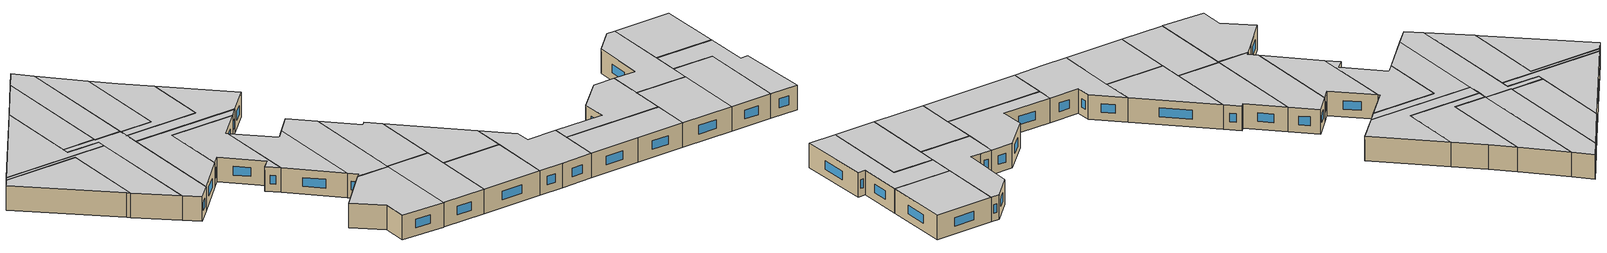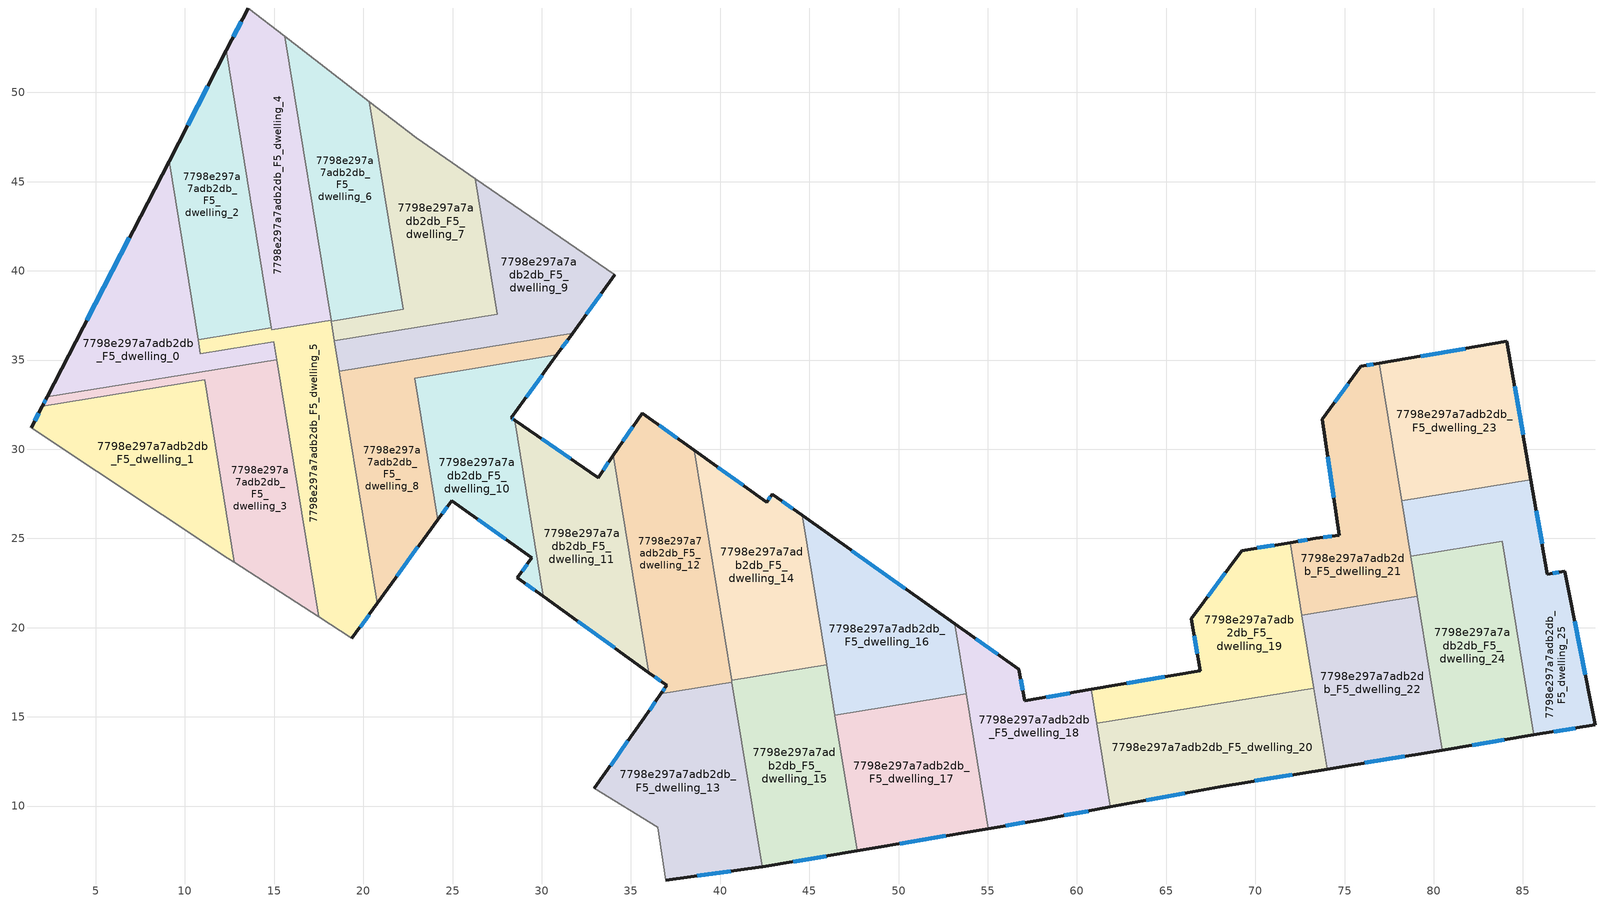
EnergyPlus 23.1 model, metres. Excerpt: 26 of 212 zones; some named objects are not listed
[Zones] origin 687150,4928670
7798e297a7adb2db_F5_dwelling_0
 floor to 7798e297a7adb2db_F4_dwelling_0 (EU_floor_Construction): 9.11,46.15 10.87,35.35 14.98,36.02 15.14,35.03 2.27,32.93 z15
 wall outside (EU_wall_Construction): 9.11,46.15 2.27,32.93 z15:18
 wall to 7798e297a7adb2db_F5_dwelling_5 (EU_wall_Construction): 15.14,35.03 14.98,36.02 10.87,35.35 10.74,36.15 z15:18
 wall to 7798e297a7adb2db_F5_dwelling_3 (EU_wall_Construction): 2.27,32.93 15.14,35.03 z15:18
 wall to 7798e297a7adb2db_F5_dwelling_2 (EU_wall_Construction): 10.74,36.15 9.11,46.15 z15:18
 window (EU_Window_Construction): 6.88,41.85 4.49,37.23 z15.98:17.02
 ceiling to 7798e297a7adb2db_F6_dwelling_0 (EU_floor_Construction): 15.14,35.03 14.98,36.02 10.87,35.35 9.11,46.15 2.27,32.93 z18
7798e297a7adb2db_F5_dwelling_1
 floor to 7798e297a7adb2db_F4_dwelling_1 (EU_floor_Construction): 11.1,33.9 12.78,23.65 12.4,23.89 1.37,31.19 2,32.41 z15
 wall outside (EU_wall_Construction): 2,32.41 1.37,31.19 z15:18
 wall adiabatic (EU_wall_Construction): 1.37,31.19 12.4,23.89 12.78,23.65 z15:18
 wall to 7798e297a7adb2db_F5_dwelling_3 (EU_wall_Construction): 12.78,23.65 11.1,33.9 2,32.41 z15:18
 window (EU_Window_Construction): 1.8,32.02 1.58,31.59 z15.98:17.02
 ceiling to 7798e297a7adb2db_F6_dwelling_1 (EU_floor_Construction): 12.78,23.65 11.1,33.9 2,32.41 1.37,31.19 12.4,23.89 z18
7798e297a7adb2db_F5_dwelling_10
 floor to 7798e297a7adb2db_F4_dwelling_10 (EU_floor_Construction): 30.84,35.29 28.29,31.75 28.47,31.63 30.08,21.76 28.63,22.8 29.43,23.91 24.94,27.12 24.16,26.04 22.87,33.99 z15
 wall outside (EU_wall_Construction): 24.16,26.04 24.94,27.12 29.43,23.91 28.63,22.8 30.08,21.76 / 28.47,31.63 28.29,31.75 30.84,35.29 z15:18
 wall to 7798e297a7adb2db_F5_dwelling_8 (EU_wall_Construction): 30.84,35.29 22.87,33.99 24.16,26.04 z15:18
 wall to 7798e297a7adb2db_F5_dwelling_11 (EU_wall_Construction): 30.08,21.76 28.47,31.63 z15:18
 window (EU_Window_Construction): 29.1,22.46 29.61,22.1 / 29.17,23.55 28.89,23.16 / 26.4,26.08 27.97,24.96 / 24.41,26.39 24.69,26.77 / 29.12,32.9 30.01,34.14 / 28.41,31.67 28.35,31.71 z15.98:17.02
 ceiling to 7798e297a7adb2db_F6_dwelling_10 (EU_floor_Construction): 30.08,21.76 28.47,31.63 28.29,31.75 30.84,35.29 22.87,33.99 24.16,26.04 24.94,27.12 29.43,23.91 28.63,22.8 z18
7798e297a7adb2db_F5_dwelling_11
 floor to 7798e297a7adb2db_F4_dwelling_11 (EU_floor_Construction): 34.02,29.67 36.01,17.48 30.08,21.76 28.47,31.63 33.15,28.41 z15
 wall outside (EU_wall_Construction): 34.02,29.67 33.15,28.41 28.47,31.63 / 30.08,21.76 36.01,17.48 z15:18
 wall to 7798e297a7adb2db_F5_dwelling_12 (EU_wall_Construction): 36.01,17.48 34.02,29.67 z15:18
 window (EU_Window_Construction): 31.63,29.46 29.99,30.58 / 33.74,29.26 33.43,28.82 / 32.01,20.37 34.08,18.87 z15.98:17.02
 ceiling to 7798e297a7adb2db_F6_dwelling_11 (EU_floor_Construction): 36.01,17.48 34.02,29.67 33.15,28.41 28.47,31.63 30.08,21.76 z18
7798e297a7adb2db_F5_dwelling_12
 floor to 7798e297a7adb2db_F4_dwelling_12 (EU_floor_Construction): 38.54,29.94 40.66,16.94 36.67,16.29 37,16.76 36.01,17.48 34.02,29.67 35.63,32.02 z15
 wall outside (EU_wall_Construction): 38.54,29.94 35.63,32.02 34.02,29.67 / 36.01,17.48 37,16.76 36.67,16.29 z15:18
 wall to 7798e297a7adb2db_F5_dwelling_13 (EU_wall_Construction): 36.67,16.29 40.66,16.94 z15:18
 wall to 7798e297a7adb2db_F5_dwelling_14 (EU_wall_Construction): 40.64,17.06 38.54,29.94 z15:18
 wall to 7798e297a7adb2db_F5_dwelling_15 (EU_wall_Construction): 40.66,16.94 40.64,17.06 z15:18
 window (EU_Window_Construction): 35.11,31.26 34.54,30.44 / 37.59,30.62 36.58,31.35 / 36.9,16.61 36.78,16.45 / 36.33,17.25 36.68,17 z15.98:17.02
 ceiling to 7798e297a7adb2db_F6_dwelling_12 (EU_floor_Construction): 40.66,16.94 38.54,29.94 35.63,32.02 34.02,29.67 36.01,17.48 37,16.76 36.67,16.29 z18
7798e297a7adb2db_F5_dwelling_13
 floor to 7798e297a7adb2db_F4_dwelling_13 (EU_floor_Construction): 40.66,16.94 42.34,6.59 36.95,5.85 36.51,8.82 32.95,10.98 35.73,14.94 36.67,16.29 z15
 wall outside (EU_wall_Construction): 36.67,16.29 35.73,14.94 32.95,10.98 / 36.95,5.85 42.34,6.59 z15:18
 wall adiabatic (EU_wall_Construction): 32.95,10.98 36.51,8.82 36.95,5.85 z15:18
 wall to 7798e297a7adb2db_F5_dwelling_15 (EU_wall_Construction): 42.34,6.59 40.66,16.94 z15:18
 window (EU_Window_Construction): 34.83,13.66 33.86,12.27 / 36.37,15.85 36.04,15.38 / 38.71,6.09 40.59,6.35 z15.98:17.02
 ceiling to 7798e297a7adb2db_F6_dwelling_13 (EU_floor_Construction): 42.34,6.59 40.66,16.94 36.67,16.29 35.73,14.94 32.95,10.98 36.51,8.82 36.95,5.85 z18
7798e297a7adb2db_F5_dwelling_14
 floor to 7798e297a7adb2db_F4_dwelling_14 (EU_floor_Construction): 44.6,26.29 45.97,17.93 40.64,17.06 38.54,29.94 42.6,27.02 42.92,27.48 z15
 wall outside (EU_wall_Construction): 44.6,26.29 42.92,27.48 42.6,27.02 38.54,29.94 z15:18
 wall to 7798e297a7adb2db_F5_dwelling_15 (EU_wall_Construction): 40.64,17.06 45.97,17.93 z15:18
 wall to 7798e297a7adb2db_F5_dwelling_16 (EU_wall_Construction): 45.97,17.93 44.6,26.29 z15:18
 window (EU_Window_Construction): 41.28,27.97 39.86,28.99 / 42.82,27.33 42.71,27.17 / 44.06,26.68 43.47,27.09 z15.98:17.02
 ceiling to 7798e297a7adb2db_F6_dwelling_14 (EU_floor_Construction): 45.97,17.93 44.6,26.29 42.92,27.48 42.6,27.02 38.54,29.94 40.64,17.06 z18
7798e297a7adb2db_F5_dwelling_15
 floor to 7798e297a7adb2db_F4_dwelling_15 (EU_floor_Construction): 45.97,17.93 47.67,7.49 42.39,6.59 42.34,6.59 40.64,17.06 z15
 wall outside (EU_wall_Construction): 42.34,6.59 42.39,6.59 47.67,7.49 z15:18
 wall to 7798e297a7adb2db_F5_dwelling_17 (EU_wall_Construction): 47.67,7.49 46.43,15.08 z15:18
 wall to 7798e297a7adb2db_F5_dwelling_16 (EU_wall_Construction): 46.43,15.08 45.97,17.93 z15:18
 window (EU_Window_Construction): 44.11,6.88 45.95,7.2 z15.98:17.02
 ceiling to 7798e297a7adb2db_F6_dwelling_15 (EU_floor_Construction): 47.67,7.49 45.97,17.93 40.64,17.06 42.34,6.59 42.39,6.59 z18
7798e297a7adb2db_F5_dwelling_16
 floor to 7798e297a7adb2db_F4_dwelling_16 (EU_floor_Construction): 53.15,20.22 53.79,16.28 46.43,15.08 44.6,26.29 z15
 wall outside (EU_wall_Construction): 53.15,20.22 44.6,26.29 z15:18
 wall to 7798e297a7adb2db_F5_dwelling_17 (EU_wall_Construction): 46.43,15.08 53.79,16.28 z15:18
 wall to 7798e297a7adb2db_F5_dwelling_18 (EU_wall_Construction): 53.79,16.28 53.15,20.22 z15:18
 window (EU_Window_Construction): 50.37,22.19 47.38,24.31 z15.98:17.02
 ceiling to 7798e297a7adb2db_F6_dwelling_16 (EU_floor_Construction): 53.79,16.28 53.15,20.22 44.6,26.29 46.43,15.08 z18
7798e297a7adb2db_F5_dwelling_17
 floor to 7798e297a7adb2db_F4_dwelling_17 (EU_floor_Construction): 53.79,16.28 55.03,8.73 47.67,7.49 46.43,15.08 z15
 wall outside (EU_wall_Construction): 47.67,7.49 55.03,8.73 z15:18
 wall to 7798e297a7adb2db_F5_dwelling_18 (EU_wall_Construction): 55.03,8.73 53.79,16.28 z15:18
 window (EU_Window_Construction): 50.06,7.89 52.63,8.33 z15.98:17.02
 ceiling to 7798e297a7adb2db_F6_dwelling_17 (EU_floor_Construction): 55.03,8.73 53.79,16.28 46.43,15.08 47.67,7.49 z18
7798e297a7adb2db_F5_dwelling_18
 floor to 7798e297a7adb2db_F4_dwelling_18 (EU_floor_Construction): 60.8,16.54 61.88,9.95 58.05,9.24 55.03,8.73 53.15,20.22 56.73,17.67 57.06,15.9 z15
 wall outside (EU_wall_Construction): 55.03,8.73 58.05,9.24 61.88,9.95 / 60.8,16.54 57.06,15.9 56.73,17.67 53.15,20.22 z15:18
 wall to 7798e297a7adb2db_F5_dwelling_20 (EU_wall_Construction): 61.88,9.95 61.11,14.63 z15:18
 wall to 7798e297a7adb2db_F5_dwelling_19 (EU_wall_Construction): 61.11,14.63 60.8,16.54 z15:18
 window (EU_Window_Construction): 59.3,9.47 60.63,9.72 / 56.01,8.9 57.07,9.08 / 55.57,18.5 54.32,19.39 / 56.95,16.48 56.84,17.1 / 59.58,16.33 58.28,16.11 z15.98:17.02
 ceiling to 7798e297a7adb2db_F6_dwelling_18 (EU_floor_Construction): 61.88,9.95 60.8,16.54 57.06,15.9 56.73,17.67 53.15,20.22 55.03,8.73 58.05,9.24 z18
7798e297a7adb2db_F5_dwelling_19
 floor to 7798e297a7adb2db_F4_dwelling_19 (EU_floor_Construction): 71.95,24.77 73.28,16.61 61.11,14.63 60.8,16.54 66.92,17.58 66.4,20.49 69.23,24.32 z15
 wall outside (EU_wall_Construction): 71.95,24.77 69.23,24.32 66.4,20.49 66.92,17.58 60.8,16.54 z15:18
 wall to 7798e297a7adb2db_F5_dwelling_22 (EU_wall_Construction): 73.28,16.61 72.61,20.7 z15:18
 wall to 7798e297a7adb2db_F5_dwelling_20 (EU_wall_Construction): 61.11,14.63 73.28,16.61 z15:18
 wall to 7798e297a7adb2db_F5_dwelling_21 (EU_wall_Construction): 72.61,20.7 71.95,24.77 z15:18
 window (EU_Window_Construction): 71.06,24.62 70.11,24.47 / 64.93,17.24 62.79,16.88 / 66.57,19.55 66.75,18.53 / 68.31,23.08 67.32,21.74 z15.98:17.02
 ceiling to 7798e297a7adb2db_F6_dwelling_19 (EU_floor_Construction): 73.28,16.61 71.95,24.77 69.23,24.32 66.4,20.49 66.92,17.58 60.8,16.54 61.11,14.63 z18
7798e297a7adb2db_F5_dwelling_2
 floor to 7798e297a7adb2db_F4_dwelling_2 (EU_floor_Construction): 12.31,52.36 14.85,36.82 10.74,36.15 9.11,46.15 z15
 wall outside (EU_wall_Construction): 12.31,52.36 9.11,46.15 z15:18
 wall to 7798e297a7adb2db_F5_dwelling_5 (EU_wall_Construction): 10.74,36.15 14.85,36.82 z15:18
 wall to 7798e297a7adb2db_F5_dwelling_4 (EU_wall_Construction): 14.85,36.82 12.31,52.36 z15:18
 window (EU_Window_Construction): 11.27,50.34 10.15,48.17 z15.98:17.02
 ceiling to 7798e297a7adb2db_F6_dwelling_2 (EU_floor_Construction): 14.85,36.82 12.31,52.36 9.11,46.15 10.74,36.15 z18
7798e297a7adb2db_F5_dwelling_20
 floor to 7798e297a7adb2db_F4_dwelling_20 (EU_floor_Construction): 73.28,16.61 74.02,12.07 68.03,11.08 61.88,9.95 61.11,14.63 z15
 wall outside (EU_wall_Construction): 61.88,9.95 68.03,11.08 74.02,12.07 z15:18
 wall to 7798e297a7adb2db_F5_dwelling_22 (EU_wall_Construction): 74.02,12.07 73.28,16.61 z15:18
 window (EU_Window_Construction): 63.88,10.32 66.03,10.71 / 69.98,11.4 72.07,11.75 z15.98:17.02
 ceiling to 7798e297a7adb2db_F6_dwelling_20 (EU_floor_Construction): 74.02,12.07 73.28,16.61 61.11,14.63 61.88,9.95 68.03,11.08 z18
7798e297a7adb2db_F5_dwelling_21
 floor to 7798e297a7adb2db_F4_dwelling_21 (EU_floor_Construction): 76.94,34.82 79.08,21.75 72.61,20.7 71.95,24.77 73.37,25 74.71,25.17 73.76,31.68 75.9,34.64 z15
 wall outside (EU_wall_Construction): 76.94,34.82 75.9,34.64 73.76,31.68 74.71,25.17 73.37,25 71.95,24.77 z15:18
 wall to 7798e297a7adb2db_F5_dwelling_22 (EU_wall_Construction): 72.61,20.7 79.08,21.75 z15:18
 wall to 7798e297a7adb2db_F5_dwelling_23 (EU_wall_Construction): 78.2,27.1 76.94,34.82 z15:18
 wall to 7798e297a7adb2db_F5_dwelling_25 (EU_wall_Construction): 78.71,23.99 78.2,27.1 z15:18
 wall to 7798e297a7adb2db_F5_dwelling_24 (EU_wall_Construction): 79.08,21.75 78.71,23.99 z15:18
 window (EU_Window_Construction): 76.61,34.76 76.24,34.7 / 72.91,24.93 72.41,24.84 / 74.28,25.12 73.81,25.06 / 74.07,29.56 74.4,27.29 / 75.21,33.68 74.46,32.64 z15.98:17.02
 ceiling to 7798e297a7adb2db_F6_dwelling_21 (EU_floor_Construction): 79.08,21.75 76.94,34.82 75.9,34.64 73.76,31.68 74.71,25.17 73.37,25 71.95,24.77 72.61,20.7 z18
7798e297a7adb2db_F5_dwelling_22
 floor to 7798e297a7adb2db_F4_dwelling_22 (EU_floor_Construction): 79.08,21.75 80.48,13.14 74.02,12.07 72.61,20.7 z15
 wall outside (EU_wall_Construction): 74.02,12.07 80.48,13.14 z15:18
 wall to 7798e297a7adb2db_F5_dwelling_24 (EU_wall_Construction): 80.48,13.14 79.08,21.75 z15:18
 window (EU_Window_Construction): 76.12,12.42 78.38,12.79 z15.98:17.02
 ceiling to 7798e297a7adb2db_F6_dwelling_22 (EU_floor_Construction): 80.48,13.14 79.08,21.75 72.61,20.7 74.02,12.07 z18
7798e297a7adb2db_F5_dwelling_23
 floor to 7798e297a7adb2db_F4_dwelling_23 (EU_floor_Construction): 84.09,36.04 85.45,28.29 78.2,27.1 76.94,34.82 z15
 wall outside (EU_wall_Construction): 85.45,28.29 84.09,36.04 76.94,34.82 z15:18
 wall to 7798e297a7adb2db_F5_dwelling_25 (EU_wall_Construction): 78.2,27.1 85.45,28.29 z15:18
 window (EU_Window_Construction): 85.01,30.81 84.53,33.52 / 81.77,35.64 79.27,35.22 z15.98:17.02
 ceiling to 7798e297a7adb2db_F6_dwelling_23 (EU_floor_Construction): 85.45,28.29 84.09,36.04 76.94,34.82 78.2,27.1 z18
7798e297a7adb2db_F5_dwelling_24
 floor to 7798e297a7adb2db_F4_dwelling_24 (EU_floor_Construction): 83.85,24.83 85.62,13.98 80.48,13.14 78.71,23.99 z15
 wall outside (EU_wall_Construction): 80.48,13.14 85.62,13.98 z15:18
 wall to 7798e297a7adb2db_F5_dwelling_25 (EU_wall_Construction): 85.62,13.98 83.85,24.83 78.71,23.99 z15:18
 window (EU_Window_Construction): 82.15,13.41 83.95,13.71 z15.98:17.02
 ceiling to 7798e297a7adb2db_F6_dwelling_24 (EU_floor_Construction): 85.62,13.98 83.85,24.83 78.71,23.99 80.48,13.14 z18
7798e297a7adb2db_F5_dwelling_25
 floor to 7798e297a7adb2db_F4_dwelling_25 (EU_floor_Construction): 85.45,28.29 86.37,22.98 87.33,23.17 89.06,14.55 85.62,13.98 83.85,24.83 78.71,23.99 78.2,27.1 z15
 wall outside (EU_wall_Construction): 85.62,13.98 89.06,14.55 87.33,23.17 86.37,22.98 85.45,28.29 z15:18
 window (EU_Window_Construction): 86.74,14.17 87.94,14.37 / 86.07,24.71 85.75,26.56 / 87.02,23.11 86.68,23.04 / 88.5,17.36 87.89,20.37 z15.98:17.02
 ceiling to 7798e297a7adb2db_F6_dwelling_25 (EU_floor_Construction): 89.06,14.55 87.33,23.17 86.37,22.98 85.45,28.29 78.2,27.1 78.71,23.99 83.85,24.83 85.62,13.98 z18
7798e297a7adb2db_F5_dwelling_3
 floor to 7798e297a7adb2db_F4_dwelling_3 (EU_floor_Construction): 15.14,35.03 17.49,20.6 12.78,23.65 11.1,33.9 2,32.41 2.27,32.93 z15
 wall outside (EU_wall_Construction): 2.27,32.93 2,32.41 z15:18
 wall adiabatic (EU_wall_Construction): 12.78,23.65 17.49,20.6 z15:18
 wall to 7798e297a7adb2db_F5_dwelling_5 (EU_wall_Construction): 17.49,20.6 15.14,35.03 z15:18
 window (EU_Window_Construction): 2.18,32.76 2.09,32.58 z15.98:17.02
 ceiling to 7798e297a7adb2db_F6_dwelling_3 (EU_floor_Construction): 17.49,20.6 15.14,35.03 2.27,32.93 2,32.41 11.1,33.9 12.78,23.65 z18
7798e297a7adb2db_F5_dwelling_4
 floor to 7798e297a7adb2db_F4_dwelling_4 (EU_floor_Construction): 15.6,53.14 18.19,37.24 14.87,36.7 12.31,52.36 13.54,54.73 z15
 wall outside (EU_wall_Construction): 13.54,54.73 12.31,52.36 z15:18
 wall adiabatic (EU_wall_Construction): 15.6,53.14 13.54,54.73 z15:18
 wall to 7798e297a7adb2db_F5_dwelling_5 (EU_wall_Construction): 14.85,36.82 14.87,36.7 18.19,37.24 z15:18
 wall to 7798e297a7adb2db_F5_dwelling_6 (EU_wall_Construction): 18.19,37.24 15.6,53.14 z15:18
 window (EU_Window_Construction): 13.14,53.96 12.71,53.13 z15.98:17.02
 ceiling to 7798e297a7adb2db_F6_dwelling_4 (EU_floor_Construction): 18.19,37.24 15.6,53.14 13.54,54.73 12.31,52.36 14.87,36.7 z18
7798e297a7adb2db_F5_dwelling_5
 floor to 7798e297a7adb2db_F4_dwelling_5 (EU_floor_Construction): 18.19,37.24 20.78,21.36 19.35,19.39 17.49,20.6 14.98,36.02 10.87,35.35 10.74,36.15 14.85,36.82 14.87,36.7 z15
 wall outside (EU_wall_Construction): 19.35,19.39 20.78,21.36 z15:18
 wall adiabatic (EU_wall_Construction): 17.49,20.6 19.35,19.39 z15:18
 wall to 7798e297a7adb2db_F5_dwelling_8 (EU_wall_Construction): 20.78,21.36 18.66,34.38 z15:18
 wall to 7798e297a7adb2db_F5_dwelling_7 (EU_wall_Construction): 18.38,36.08 18.2,37.18 z15:18
 wall to 7798e297a7adb2db_F5_dwelling_9 (EU_wall_Construction): 18.65,34.38 18.38,36.08 z15:18
 wall to 7798e297a7adb2db_F5_dwelling_6 (EU_wall_Construction): 18.2,37.18 18.19,37.24 z15:18
 window (EU_Window_Construction): 19.82,20.03 20.31,20.72 z15.98:17.02
 ceiling to 7798e297a7adb2db_F6_dwelling_5 (EU_floor_Construction): 19.35,19.39 20.78,21.36 18.19,37.24 14.87,36.7 14.85,36.82 10.74,36.15 10.87,35.35 14.98,36.02 17.49,20.6 z18
7798e297a7adb2db_F5_dwelling_6
 floor to 7798e297a7adb2db_F4_dwelling_6 (EU_floor_Construction): 20.34,49.47 22.24,37.84 18.2,37.18 15.6,53.14 z15
 wall to 7798e297a7adb2db_F5_dwelling_7 (EU_wall_Construction): 18.2,37.18 22.24,37.84 20.34,49.47 z15:18
 wall adiabatic (EU_wall_Construction): 20.34,49.47 15.6,53.14 z15:18
 ceiling to 7798e297a7adb2db_F6_dwelling_6 (EU_floor_Construction): 22.24,37.84 20.34,49.47 15.6,53.14 18.2,37.18 z18
7798e297a7adb2db_F5_dwelling_7
 floor to 7798e297a7adb2db_F4_dwelling_7 (EU_floor_Construction): 26.26,45.17 27.5,37.57 18.38,36.08 18.2,37.18 22.24,37.84 20.34,49.47 22.95,47.45 z15
 wall adiabatic (EU_wall_Construction): 26.26,45.17 22.95,47.45 20.34,49.47 z15:18
 wall to 7798e297a7adb2db_F5_dwelling_9 (EU_wall_Construction): 18.38,36.08 27.5,37.57 26.26,45.17 z15:18
 ceiling to 7798e297a7adb2db_F6_dwelling_7 (EU_floor_Construction): 27.5,37.57 26.26,45.17 22.95,47.45 20.34,49.47 22.24,37.84 18.2,37.18 18.38,36.08 z18
7798e297a7adb2db_F5_dwelling_8
 floor to 7798e297a7adb2db_F4_dwelling_8 (EU_floor_Construction): 31.73,36.51 30.84,35.29 22.87,33.99 24.16,26.04 20.78,21.36 18.66,34.38 z15
 wall outside (EU_wall_Construction): 20.78,21.36 24.16,26.04 / 30.84,35.29 31.73,36.51 z15:18
 wall to 7798e297a7adb2db_F5_dwelling_9 (EU_wall_Construction): 31.73,36.51 18.66,34.38 z15:18
 window (EU_Window_Construction): 21.88,22.89 23.06,24.52 / 31.13,35.69 31.44,36.11 z15.98:17.02
 ceiling to 7798e297a7adb2db_F6_dwelling_8 (EU_floor_Construction): 24.16,26.04 22.87,33.99 30.84,35.29 31.73,36.51 18.66,34.38 20.78,21.36 z18
7798e297a7adb2db_F5_dwelling_9
 floor to 7798e297a7adb2db_F4_dwelling_9 (EU_floor_Construction): 34.09,39.78 31.73,36.51 18.66,34.38 18.38,36.08 27.5,37.57 26.26,45.17 z15
 wall outside (EU_wall_Construction): 31.73,36.51 34.09,39.78 z15:18
 wall adiabatic (EU_wall_Construction): 34.09,39.78 26.26,45.17 z15:18
 window (EU_Window_Construction): 32.5,37.58 33.32,38.72 z15.98:17.02
 ceiling to 7798e297a7adb2db_F6_dwelling_9 (EU_floor_Construction): 31.73,36.51 34.09,39.78 26.26,45.17 27.5,37.57 18.38,36.08 18.66,34.38 z18
[Building]
EU S2 Campaign: North Axis=0; Terrain=City; Solar Distribution=FullExterior
[Site:Location]
Bologna: Latitude=44.5; Longitude=11.25; Time Zone=1; Elevation=37
[SizingPeriod:WeatherFileDays]
AnnualSizingPeriod: Begin Month=1; Begin Day of Month=1; End Month=12; End Day of Month=31; Day of Week for Start Day=Monday; Use Weather File Daylight Saving Period=No; Use Weather File Rain and Snow Indicators=No
[MATERIAL]
EU_InternalMass_Material: Roughness=MediumRough; Thickness=0.1; Conductivity=1; Density=1800; Specific Heat=900; Thermal Absorptance=0.9; Solar Absorptance=0.7; Visible Absorptance=0.7
[MATERIAL:NOMASS] Roughness=MediumRough; Thermal Absorptance=0.9; Solar Absorptance=0.7; Visible Absorptance=0.7
Name | Thermal Resistance
EU_wall_NoMass | 0.905828
EU_floor_NoMass | 0.67114
[WINDOWMATERIAL:SIMPLEGLAZINGSYSTEM]
EU_Window_SimpleGlazing: UFactor=4.52486; Solar Heat Gain Coefficient=0.85; Visible Transmittance=0.85
[CONSTRUCTION]
EU_wall_Construction: EU_wall_NoMass
EU_floor_Construction: EU_floor_NoMass
EU_Window_Construction: EU_Window_SimpleGlazing
EU_InternalMass_Construction: EU_InternalMass_Material
[ZONE] Type=1; Multiplier=1; Ceiling Height=autocalculate; Floor Area=autocalculate; Part of Total Floor Area=Yes
Name | Volume
7798e297a7adb2db_F5_dwelling_0 | 171.705
7798e297a7adb2db_F5_dwelling_1 | 171.684
7798e297a7adb2db_F5_dwelling_10 | 154.889
7798e297a7adb2db_F5_dwelling_11 | 160.055
7798e297a7adb2db_F5_dwelling_12 | 194.332
7798e297a7adb2db_F5_dwelling_13 | 194.312
7798e297a7adb2db_F5_dwelling_14 | 171.704
7798e297a7adb2db_F5_dwelling_15 | 171.732
7798e297a7adb2db_F5_dwelling_16 | 171.686
7798e297a7adb2db_F5_dwelling_17 | 171.685
7798e297a7adb2db_F5_dwelling_18; 7798e297a7adb2db_F5_dwelling_6 | 171.702
7798e297a7adb2db_F5_dwelling_19 | 171.669
7798e297a7adb2db_F5_dwelling_2 | 161.619
7798e297a7adb2db_F5_dwelling_20; 7798e297a7adb2db_F5_dwelling_25 | 171.698
7798e297a7adb2db_F5_dwelling_21 | 171.691
7798e297a7adb2db_F5_dwelling_22 | 171.687
7798e297a7adb2db_F5_dwelling_23 | 171.689
7798e297a7adb2db_F5_dwelling_24 | 171.694
7798e297a7adb2db_F5_dwelling_3 | 171.69
7798e297a7adb2db_F5_dwelling_4 | 171.712
7798e297a7adb2db_F5_dwelling_5 | 181.769
7798e297a7adb2db_F5_dwelling_7 | 171.71
7798e297a7adb2db_F5_dwelling_8 | 164.506
7798e297a7adb2db_F5_dwelling_9 | 162.031
[INTERNALMASS] Construction=EU_InternalMass_Construction
Name | Zone or ZoneList | Surface Area
7798e297a7adb2db_F5_dwelling_0_EU_InternalMass | 7798e297a7adb2db_F5_dwelling_0 | 57.2343
7798e297a7adb2db_F5_dwelling_1_EU_InternalMass | 7798e297a7adb2db_F5_dwelling_1 | 57.2261
7798e297a7adb2db_F5_dwelling_2_EU_InternalMass | 7798e297a7adb2db_F5_dwelling_2 | 53.875
7798e297a7adb2db_F5_dwelling_3_EU_InternalMass | 7798e297a7adb2db_F5_dwelling_3 | 57.2297
7798e297a7adb2db_F5_dwelling_4_EU_InternalMass | 7798e297a7adb2db_F5_dwelling_4 | 57.2371
7798e297a7adb2db_F5_dwelling_5_EU_InternalMass | 7798e297a7adb2db_F5_dwelling_5 | 60.5898
7798e297a7adb2db_F5_dwelling_6_EU_InternalMass | 7798e297a7adb2db_F5_dwelling_6 | 57.2334
7798e297a7adb2db_F5_dwelling_7_EU_InternalMass | 7798e297a7adb2db_F5_dwelling_7 | 57.2359
7798e297a7adb2db_F5_dwelling_8_EU_InternalMass | 7798e297a7adb2db_F5_dwelling_8 | 54.8328
7798e297a7adb2db_F5_dwelling_9_EU_InternalMass | 7798e297a7adb2db_F5_dwelling_9 | 54.0142
7798e297a7adb2db_F5_dwelling_10_EU_InternalMass | 7798e297a7adb2db_F5_dwelling_10 | 51.6323
7798e297a7adb2db_F5_dwelling_11_EU_InternalMass | 7798e297a7adb2db_F5_dwelling_11 | 53.3518
7798e297a7adb2db_F5_dwelling_12_EU_InternalMass | 7798e297a7adb2db_F5_dwelling_12 | 64.7769
7798e297a7adb2db_F5_dwelling_13_EU_InternalMass | 7798e297a7adb2db_F5_dwelling_13 | 64.7711
7798e297a7adb2db_F5_dwelling_14_EU_InternalMass | 7798e297a7adb2db_F5_dwelling_14 | 57.2332
7798e297a7adb2db_F5_dwelling_15_EU_InternalMass | 7798e297a7adb2db_F5_dwelling_15 | 57.2431
7798e297a7adb2db_F5_dwelling_16_EU_InternalMass | 7798e297a7adb2db_F5_dwelling_16 | 57.229
7798e297a7adb2db_F5_dwelling_17_EU_InternalMass | 7798e297a7adb2db_F5_dwelling_17 | 57.2294
7798e297a7adb2db_F5_dwelling_18_EU_InternalMass | 7798e297a7adb2db_F5_dwelling_18 | 57.234
7798e297a7adb2db_F5_dwelling_19_EU_InternalMass | 7798e297a7adb2db_F5_dwelling_19 | 57.2222
7798e297a7adb2db_F5_dwelling_20_EU_InternalMass | 7798e297a7adb2db_F5_dwelling_20 | 57.2316
7798e297a7adb2db_F5_dwelling_21_EU_InternalMass | 7798e297a7adb2db_F5_dwelling_21 | 57.2338
7798e297a7adb2db_F5_dwelling_22_EU_InternalMass | 7798e297a7adb2db_F5_dwelling_22 | 57.2297
7798e297a7adb2db_F5_dwelling_23_EU_InternalMass | 7798e297a7adb2db_F5_dwelling_23 | 57.2315
7798e297a7adb2db_F5_dwelling_24_EU_InternalMass | 7798e297a7adb2db_F5_dwelling_24 | 57.2332
7798e297a7adb2db_F5_dwelling_25_EU_InternalMass | 7798e297a7adb2db_F5_dwelling_25 | 57.2322
[OTHEREQUIPMENT] Fuel Type=Electricity; Design Level Calculation Method=Watts/Area; Power per Zone Floor Area=1; Fraction Latent=0; Fraction Radiant=0; Fraction Lost=0; Carbon Dioxide Generation Rate=0; EndUse Subcategory=EU_Step8_InternalGains
Name | Zone or ZoneList or Space or SpaceList | Schedule
EU_Step8_InternalGain_7798e297a7adb2db_F5_dwelling_0_f000 | 7798e297a7adb2db_F5_dwelling_0 | EU_Step8_GainSchedule_7798e297a7adb2db_F5_dwelling_0_f000
EU_Step8_InternalGain_7798e297a7adb2db_F5_dwelling_1_f000 | 7798e297a7adb2db_F5_dwelling_1 | EU_Step8_GainSchedule_7798e297a7adb2db_F5_dwelling_1_f000
EU_Step8_InternalGain_7798e297a7adb2db_F5_dwelling_2_f000 | 7798e297a7adb2db_F5_dwelling_2 | EU_Step8_GainSchedule_7798e297a7adb2db_F5_dwelling_2_f000
EU_Step8_InternalGain_7798e297a7adb2db_F5_dwelling_3_f000 | 7798e297a7adb2db_F5_dwelling_3 | EU_Step8_GainSchedule_7798e297a7adb2db_F5_dwelling_3_f000
EU_Step8_InternalGain_7798e297a7adb2db_F5_dwelling_4_f000 | 7798e297a7adb2db_F5_dwelling_4 | EU_Step8_GainSchedule_7798e297a7adb2db_F5_dwelling_4_f000
EU_Step8_InternalGain_7798e297a7adb2db_F5_dwelling_5_f000 | 7798e297a7adb2db_F5_dwelling_5 | EU_Step8_GainSchedule_7798e297a7adb2db_F5_dwelling_5_f000
EU_Step8_InternalGain_7798e297a7adb2db_F5_dwelling_6_f000 | 7798e297a7adb2db_F5_dwelling_6 | EU_Step8_GainSchedule_7798e297a7adb2db_F5_dwelling_6_f000
EU_Step8_InternalGain_7798e297a7adb2db_F5_dwelling_7_f000 | 7798e297a7adb2db_F5_dwelling_7 | EU_Step8_GainSchedule_7798e297a7adb2db_F5_dwelling_7_f000
EU_Step8_InternalGain_7798e297a7adb2db_F5_dwelling_8_f000 | 7798e297a7adb2db_F5_dwelling_8 | EU_Step8_GainSchedule_7798e297a7adb2db_F5_dwelling_8_f000
EU_Step8_InternalGain_7798e297a7adb2db_F5_dwelling_9_f000 | 7798e297a7adb2db_F5_dwelling_9 | EU_Step8_GainSchedule_7798e297a7adb2db_F5_dwelling_9_f000
EU_Step8_InternalGain_7798e297a7adb2db_F5_dwelling_10_f000 | 7798e297a7adb2db_F5_dwelling_10 | EU_Step8_GainSchedule_7798e297a7adb2db_F5_dwelling_10_f000
EU_Step8_InternalGain_7798e297a7adb2db_F5_dwelling_11_f000 | 7798e297a7adb2db_F5_dwelling_11 | EU_Step8_GainSchedule_7798e297a7adb2db_F5_dwelling_11_f000
EU_Step8_InternalGain_7798e297a7adb2db_F5_dwelling_12_f000 | 7798e297a7adb2db_F5_dwelling_12 | EU_Step8_GainSchedule_7798e297a7adb2db_F5_dwelling_12_f000
EU_Step8_InternalGain_7798e297a7adb2db_F5_dwelling_13_f000 | 7798e297a7adb2db_F5_dwelling_13 | EU_Step8_GainSchedule_7798e297a7adb2db_F5_dwelling_13_f000
EU_Step8_InternalGain_7798e297a7adb2db_F5_dwelling_14_f000 | 7798e297a7adb2db_F5_dwelling_14 | EU_Step8_GainSchedule_7798e297a7adb2db_F5_dwelling_14_f000
EU_Step8_InternalGain_7798e297a7adb2db_F5_dwelling_15_f000 | 7798e297a7adb2db_F5_dwelling_15 | EU_Step8_GainSchedule_7798e297a7adb2db_F5_dwelling_15_f000
EU_Step8_InternalGain_7798e297a7adb2db_F5_dwelling_16_f000 | 7798e297a7adb2db_F5_dwelling_16 | EU_Step8_GainSchedule_7798e297a7adb2db_F5_dwelling_16_f000
EU_Step8_InternalGain_7798e297a7adb2db_F5_dwelling_17_f000 | 7798e297a7adb2db_F5_dwelling_17 | EU_Step8_GainSchedule_7798e297a7adb2db_F5_dwelling_17_f000
EU_Step8_InternalGain_7798e297a7adb2db_F5_dwelling_18_f000 | 7798e297a7adb2db_F5_dwelling_18 | EU_Step8_GainSchedule_7798e297a7adb2db_F5_dwelling_18_f000
EU_Step8_InternalGain_7798e297a7adb2db_F5_dwelling_19_f000 | 7798e297a7adb2db_F5_dwelling_19 | EU_Step8_GainSchedule_7798e297a7adb2db_F5_dwelling_19_f000
EU_Step8_InternalGain_7798e297a7adb2db_F5_dwelling_20_f000 | 7798e297a7adb2db_F5_dwelling_20 | EU_Step8_GainSchedule_7798e297a7adb2db_F5_dwelling_20_f000
EU_Step8_InternalGain_7798e297a7adb2db_F5_dwelling_21_f000 | 7798e297a7adb2db_F5_dwelling_21 | EU_Step8_GainSchedule_7798e297a7adb2db_F5_dwelling_21_f000
EU_Step8_InternalGain_7798e297a7adb2db_F5_dwelling_22_f000 | 7798e297a7adb2db_F5_dwelling_22 | EU_Step8_GainSchedule_7798e297a7adb2db_F5_dwelling_22_f000
EU_Step8_InternalGain_7798e297a7adb2db_F5_dwelling_23_f000 | 7798e297a7adb2db_F5_dwelling_23 | EU_Step8_GainSchedule_7798e297a7adb2db_F5_dwelling_23_f000
EU_Step8_InternalGain_7798e297a7adb2db_F5_dwelling_24_f000 | 7798e297a7adb2db_F5_dwelling_24 | EU_Step8_GainSchedule_7798e297a7adb2db_F5_dwelling_24_f000
EU_Step8_InternalGain_7798e297a7adb2db_F5_dwelling_25_f000 | 7798e297a7adb2db_F5_dwelling_25 | EU_Step8_GainSchedule_7798e297a7adb2db_F5_dwelling_25_f000
[ZONEVENTILATION:DESIGNFLOWRATE] Schedule=EU_AlwaysOn; Design Flow Rate Calculation Method=AirChanges/Hour; Air Changes per Hour=0.73129; Ventilation Type=Natural; Fan Pressure Rise=0; Fan Total Efficiency=1; Constant Term Coefficient=1; Temperature Term Coefficient=0; Velocity Term Coefficient=0; Velocity Squared Term Coefficient=0; Minimum Indoor Temperature=-100; Maximum Indoor Temperature=100; Delta Temperature=-100; Minimum Outdoor Temperature=-100; Maximum Outdoor Temperature=100; Maximum Wind Speed=40
Name | Zone or ZoneList or Space or SpaceList
EU_ConstantAir_7798e297a7adb2db_F5_dwelling_0 | 7798e297a7adb2db_F5_dwelling_0
EU_ConstantAir_7798e297a7adb2db_F5_dwelling_1 | 7798e297a7adb2db_F5_dwelling_1
EU_ConstantAir_7798e297a7adb2db_F5_dwelling_2 | 7798e297a7adb2db_F5_dwelling_2
EU_ConstantAir_7798e297a7adb2db_F5_dwelling_3 | 7798e297a7adb2db_F5_dwelling_3
EU_ConstantAir_7798e297a7adb2db_F5_dwelling_4 | 7798e297a7adb2db_F5_dwelling_4
EU_ConstantAir_7798e297a7adb2db_F5_dwelling_5 | 7798e297a7adb2db_F5_dwelling_5
EU_ConstantAir_7798e297a7adb2db_F5_dwelling_6 | 7798e297a7adb2db_F5_dwelling_6
EU_ConstantAir_7798e297a7adb2db_F5_dwelling_7 | 7798e297a7adb2db_F5_dwelling_7
EU_ConstantAir_7798e297a7adb2db_F5_dwelling_8 | 7798e297a7adb2db_F5_dwelling_8
EU_ConstantAir_7798e297a7adb2db_F5_dwelling_9 | 7798e297a7adb2db_F5_dwelling_9
EU_ConstantAir_7798e297a7adb2db_F5_dwelling_10 | 7798e297a7adb2db_F5_dwelling_10
EU_ConstantAir_7798e297a7adb2db_F5_dwelling_11 | 7798e297a7adb2db_F5_dwelling_11
EU_ConstantAir_7798e297a7adb2db_F5_dwelling_12 | 7798e297a7adb2db_F5_dwelling_12
EU_ConstantAir_7798e297a7adb2db_F5_dwelling_13 | 7798e297a7adb2db_F5_dwelling_13
EU_ConstantAir_7798e297a7adb2db_F5_dwelling_14 | 7798e297a7adb2db_F5_dwelling_14
EU_ConstantAir_7798e297a7adb2db_F5_dwelling_15 | 7798e297a7adb2db_F5_dwelling_15
EU_ConstantAir_7798e297a7adb2db_F5_dwelling_16 | 7798e297a7adb2db_F5_dwelling_16
EU_ConstantAir_7798e297a7adb2db_F5_dwelling_17 | 7798e297a7adb2db_F5_dwelling_17
EU_ConstantAir_7798e297a7adb2db_F5_dwelling_18 | 7798e297a7adb2db_F5_dwelling_18
EU_ConstantAir_7798e297a7adb2db_F5_dwelling_19 | 7798e297a7adb2db_F5_dwelling_19
EU_ConstantAir_7798e297a7adb2db_F5_dwelling_20 | 7798e297a7adb2db_F5_dwelling_20
EU_ConstantAir_7798e297a7adb2db_F5_dwelling_21 | 7798e297a7adb2db_F5_dwelling_21
EU_ConstantAir_7798e297a7adb2db_F5_dwelling_22 | 7798e297a7adb2db_F5_dwelling_22
EU_ConstantAir_7798e297a7adb2db_F5_dwelling_23 | 7798e297a7adb2db_F5_dwelling_23
EU_ConstantAir_7798e297a7adb2db_F5_dwelling_24 | 7798e297a7adb2db_F5_dwelling_24
EU_ConstantAir_7798e297a7adb2db_F5_dwelling_25 | 7798e297a7adb2db_F5_dwelling_25
[HVACTEMPLATE:ZONE:IDEALLOADSAIRSYSTEM] System Availability Schedule=EU_AlwaysOn; Maximum Heating Supply Air Temperature=50; Minimum Cooling Supply Air Temperature=13; Maximum Heating Supply Air Humidity Ratio=0.0156; Minimum Cooling Supply Air Humidity Ratio=0.0077; Heating Limit=NoLimit; Cooling Limit=NoLimit; Heating Availability Schedule=EU_AlwaysOn; Cooling Availability Schedule=EU_CoolingOff; Dehumidification Control Type=ConstantSensibleHeatRatio; Cooling Sensible Heat Ratio=0.7; Dehumidification Setpoint=60; Humidification Control Type=None; Humidification Setpoint=30; Outdoor Air Method=None; Outdoor Air Flow Rate per Person=0.00944; Outdoor Air Flow Rate per Zone Floor Area=0; Outdoor Air Flow Rate per Zone=0; Demand Controlled Ventilation Type=None; Outdoor Air Economizer Type=NoEconomizer; Heat Recovery Type=None; Sensible Heat Recovery Effectiveness=0.7; Latent Heat Recovery Effectiveness=0.65
Name | Template Thermostat
7798e297a7adb2db_F5_dwelling_0 | EU_HeatOnly_7798e297a7adb2db_F5_dwelling_0
7798e297a7adb2db_F5_dwelling_1 | EU_HeatOnly_7798e297a7adb2db_F5_dwelling_1
7798e297a7adb2db_F5_dwelling_2 | EU_HeatOnly_7798e297a7adb2db_F5_dwelling_2
7798e297a7adb2db_F5_dwelling_3 | EU_HeatOnly_7798e297a7adb2db_F5_dwelling_3
7798e297a7adb2db_F5_dwelling_4 | EU_HeatOnly_7798e297a7adb2db_F5_dwelling_4
7798e297a7adb2db_F5_dwelling_5 | EU_HeatOnly_7798e297a7adb2db_F5_dwelling_5
7798e297a7adb2db_F5_dwelling_6 | EU_HeatOnly_7798e297a7adb2db_F5_dwelling_6
7798e297a7adb2db_F5_dwelling_7 | EU_HeatOnly_7798e297a7adb2db_F5_dwelling_7
7798e297a7adb2db_F5_dwelling_8 | EU_HeatOnly_7798e297a7adb2db_F5_dwelling_8
7798e297a7adb2db_F5_dwelling_9 | EU_HeatOnly_7798e297a7adb2db_F5_dwelling_9
7798e297a7adb2db_F5_dwelling_10 | EU_HeatOnly_7798e297a7adb2db_F5_dwelling_10
7798e297a7adb2db_F5_dwelling_11 | EU_HeatOnly_7798e297a7adb2db_F5_dwelling_11
7798e297a7adb2db_F5_dwelling_12 | EU_HeatOnly_7798e297a7adb2db_F5_dwelling_12
7798e297a7adb2db_F5_dwelling_13 | EU_HeatOnly_7798e297a7adb2db_F5_dwelling_13
7798e297a7adb2db_F5_dwelling_14 | EU_HeatOnly_7798e297a7adb2db_F5_dwelling_14
7798e297a7adb2db_F5_dwelling_15 | EU_HeatOnly_7798e297a7adb2db_F5_dwelling_15
7798e297a7adb2db_F5_dwelling_16 | EU_HeatOnly_7798e297a7adb2db_F5_dwelling_16
7798e297a7adb2db_F5_dwelling_17 | EU_HeatOnly_7798e297a7adb2db_F5_dwelling_17
7798e297a7adb2db_F5_dwelling_18 | EU_HeatOnly_7798e297a7adb2db_F5_dwelling_18
7798e297a7adb2db_F5_dwelling_19 | EU_HeatOnly_7798e297a7adb2db_F5_dwelling_19
7798e297a7adb2db_F5_dwelling_20 | EU_HeatOnly_7798e297a7adb2db_F5_dwelling_20
7798e297a7adb2db_F5_dwelling_21 | EU_HeatOnly_7798e297a7adb2db_F5_dwelling_21
7798e297a7adb2db_F5_dwelling_22 | EU_HeatOnly_7798e297a7adb2db_F5_dwelling_22
7798e297a7adb2db_F5_dwelling_23 | EU_HeatOnly_7798e297a7adb2db_F5_dwelling_23
7798e297a7adb2db_F5_dwelling_24 | EU_HeatOnly_7798e297a7adb2db_F5_dwelling_24
7798e297a7adb2db_F5_dwelling_25 | EU_HeatOnly_7798e297a7adb2db_F5_dwelling_25
[SIZING:ZONE] Zone Cooling Design Supply Air Temperature Input Method=SupplyAirTemperature; Zone Cooling Design Supply Air Temperature=13; Zone Heating Design Supply Air Temperature Input Method=SupplyAirTemperature; Zone Heating Design Supply Air Temperature=50; Zone Cooling Design Supply Air Humidity Ratio=0.008; Zone Heating Design Supply Air Humidity Ratio=0.008; Cooling Design Air Flow Method=DesignDay; Cooling Design Air Flow Rate=0; Cooling Minimum Air Flow per Zone Floor Area=0.000762; Cooling Minimum Air Flow=0; Cooling Minimum Air Flow Fraction=0.2; Heating Design Air Flow Method=DesignDay; Heating Design Air Flow Rate=0; Heating Maximum Air Flow per Zone Floor Area=0.002032; Heating Maximum Air Flow=0.141576; Heating Maximum Air Flow Fraction=0.3; Account for Dedicated Outdoor Air System=No; Dedicated Outdoor Air System Control Strategy=NeutralSupplyAir; Dedicated Outdoor Air Low Setpoint Temperature for Design=autosize; Dedicated Outdoor Air High Setpoint Temperature for Design=autosize; Zone Load Sizing Method=Sensible Load Only No Latent Load; Zone Latent Cooling Design Supply Air Humidity Ratio Input Method=HumidityRatioDifference; Zone Cooling Design Supply Air Humidity Ratio Difference=0.005; Zone Latent Heating Design Supply Air Humidity Ratio Input Method=HumidityRatioDifference; Zone Humidification Design Supply Air Humidity Ratio Difference=0.005
7798e297a7adb2db_F5_dwelling_0; 7798e297a7adb2db_F5_dwelling_1; 7798e297a7adb2db_F5_dwelling_2; 7798e297a7adb2db_F5_dwelling_3; 7798e297a7adb2db_F5_dwelling_4; 7798e297a7adb2db_F5_dwelling_5; 7798e297a7adb2db_F5_dwelling_6; 7798e297a7adb2db_F5_dwelling_7; 7798e297a7adb2db_F5_dwelling_8; 7798e297a7adb2db_F5_dwelling_9; 7798e297a7adb2db_F5_dwelling_10; 7798e297a7adb2db_F5_dwelling_11; 7798e297a7adb2db_F5_dwelling_12; 7798e297a7adb2db_F5_dwelling_13; 7798e297a7adb2db_F5_dwelling_14; 7798e297a7adb2db_F5_dwelling_15; 7798e297a7adb2db_F5_dwelling_16; 7798e297a7adb2db_F5_dwelling_17; 7798e297a7adb2db_F5_dwelling_18; 7798e297a7adb2db_F5_dwelling_19; 7798e297a7adb2db_F5_dwelling_20; 7798e297a7adb2db_F5_dwelling_21; 7798e297a7adb2db_F5_dwelling_22; 7798e297a7adb2db_F5_dwelling_23; 7798e297a7adb2db_F5_dwelling_24; 7798e297a7adb2db_F5_dwelling_25
[SCHEDULE:CONSTANT]
Name | Hourly Value
EU_AlwaysOn | 1
EU_CoolingOff | 0
[SCHEDULE:FILE] Column Number=1; Rows to Skip at Top=0; Number of Hours of Data=8760; Column Separator=Comma; Interpolate to Timestep=No; Minutes per Item=60; Adjust Schedule for Daylight Savings=Yes
Name | File
EU_Step8_GainSchedule_7798e297a7adb2db_F5_dwelling_0_f000 | ../../schedules/7798e297a7adb2db/7798e297a7adb2db_F5_dwelling_0_f000_gain.csv
EU_Step8_GainSchedule_7798e297a7adb2db_F5_dwelling_1_f000 | ../../schedules/7798e297a7adb2db/7798e297a7adb2db_F5_dwelling_1_f000_gain.csv
EU_Step8_GainSchedule_7798e297a7adb2db_F5_dwelling_2_f000 | ../../schedules/7798e297a7adb2db/7798e297a7adb2db_F5_dwelling_2_f000_gain.csv
EU_Step8_GainSchedule_7798e297a7adb2db_F5_dwelling_3_f000 | ../../schedules/7798e297a7adb2db/7798e297a7adb2db_F5_dwelling_3_f000_gain.csv
EU_Step8_GainSchedule_7798e297a7adb2db_F5_dwelling_4_f000 | ../../schedules/7798e297a7adb2db/7798e297a7adb2db_F5_dwelling_4_f000_gain.csv
EU_Step8_GainSchedule_7798e297a7adb2db_F5_dwelling_5_f000 | ../../schedules/7798e297a7adb2db/7798e297a7adb2db_F5_dwelling_5_f000_gain.csv
EU_Step8_GainSchedule_7798e297a7adb2db_F5_dwelling_6_f000 | ../../schedules/7798e297a7adb2db/7798e297a7adb2db_F5_dwelling_6_f000_gain.csv
EU_Step8_GainSchedule_7798e297a7adb2db_F5_dwelling_7_f000 | ../../schedules/7798e297a7adb2db/7798e297a7adb2db_F5_dwelling_7_f000_gain.csv
EU_Step8_GainSchedule_7798e297a7adb2db_F5_dwelling_8_f000 | ../../schedules/7798e297a7adb2db/7798e297a7adb2db_F5_dwelling_8_f000_gain.csv
EU_Step8_GainSchedule_7798e297a7adb2db_F5_dwelling_9_f000 | ../../schedules/7798e297a7adb2db/7798e297a7adb2db_F5_dwelling_9_f000_gain.csv
EU_Step8_GainSchedule_7798e297a7adb2db_F5_dwelling_10_f000 | ../../schedules/7798e297a7adb2db/7798e297a7adb2db_F5_dwelling_10_f000_gain.csv
EU_Step8_GainSchedule_7798e297a7adb2db_F5_dwelling_11_f000 | ../../schedules/7798e297a7adb2db/7798e297a7adb2db_F5_dwelling_11_f000_gain.csv
EU_Step8_GainSchedule_7798e297a7adb2db_F5_dwelling_12_f000 | ../../schedules/7798e297a7adb2db/7798e297a7adb2db_F5_dwelling_12_f000_gain.csv
EU_Step8_GainSchedule_7798e297a7adb2db_F5_dwelling_13_f000 | ../../schedules/7798e297a7adb2db/7798e297a7adb2db_F5_dwelling_13_f000_gain.csv
EU_Step8_GainSchedule_7798e297a7adb2db_F5_dwelling_14_f000 | ../../schedules/7798e297a7adb2db/7798e297a7adb2db_F5_dwelling_14_f000_gain.csv
EU_Step8_GainSchedule_7798e297a7adb2db_F5_dwelling_15_f000 | ../../schedules/7798e297a7adb2db/7798e297a7adb2db_F5_dwelling_15_f000_gain.csv
EU_Step8_GainSchedule_7798e297a7adb2db_F5_dwelling_16_f000 | ../../schedules/7798e297a7adb2db/7798e297a7adb2db_F5_dwelling_16_f000_gain.csv
EU_Step8_GainSchedule_7798e297a7adb2db_F5_dwelling_17_f000 | ../../schedules/7798e297a7adb2db/7798e297a7adb2db_F5_dwelling_17_f000_gain.csv
EU_Step8_GainSchedule_7798e297a7adb2db_F5_dwelling_18_f000 | ../../schedules/7798e297a7adb2db/7798e297a7adb2db_F5_dwelling_18_f000_gain.csv
EU_Step8_GainSchedule_7798e297a7adb2db_F5_dwelling_19_f000 | ../../schedules/7798e297a7adb2db/7798e297a7adb2db_F5_dwelling_19_f000_gain.csv
EU_Step8_GainSchedule_7798e297a7adb2db_F5_dwelling_20_f000 | ../../schedules/7798e297a7adb2db/7798e297a7adb2db_F5_dwelling_20_f000_gain.csv
EU_Step8_GainSchedule_7798e297a7adb2db_F5_dwelling_21_f000 | ../../schedules/7798e297a7adb2db/7798e297a7adb2db_F5_dwelling_21_f000_gain.csv
EU_Step8_GainSchedule_7798e297a7adb2db_F5_dwelling_22_f000 | ../../schedules/7798e297a7adb2db/7798e297a7adb2db_F5_dwelling_22_f000_gain.csv
EU_Step8_GainSchedule_7798e297a7adb2db_F5_dwelling_23_f000 | ../../schedules/7798e297a7adb2db/7798e297a7adb2db_F5_dwelling_23_f000_gain.csv
EU_Step8_GainSchedule_7798e297a7adb2db_F5_dwelling_24_f000 | ../../schedules/7798e297a7adb2db/7798e297a7adb2db_F5_dwelling_24_f000_gain.csv
EU_Step8_GainSchedule_7798e297a7adb2db_F5_dwelling_25_f000 | ../../schedules/7798e297a7adb2db/7798e297a7adb2db_F5_dwelling_25_f000_gain.csv
